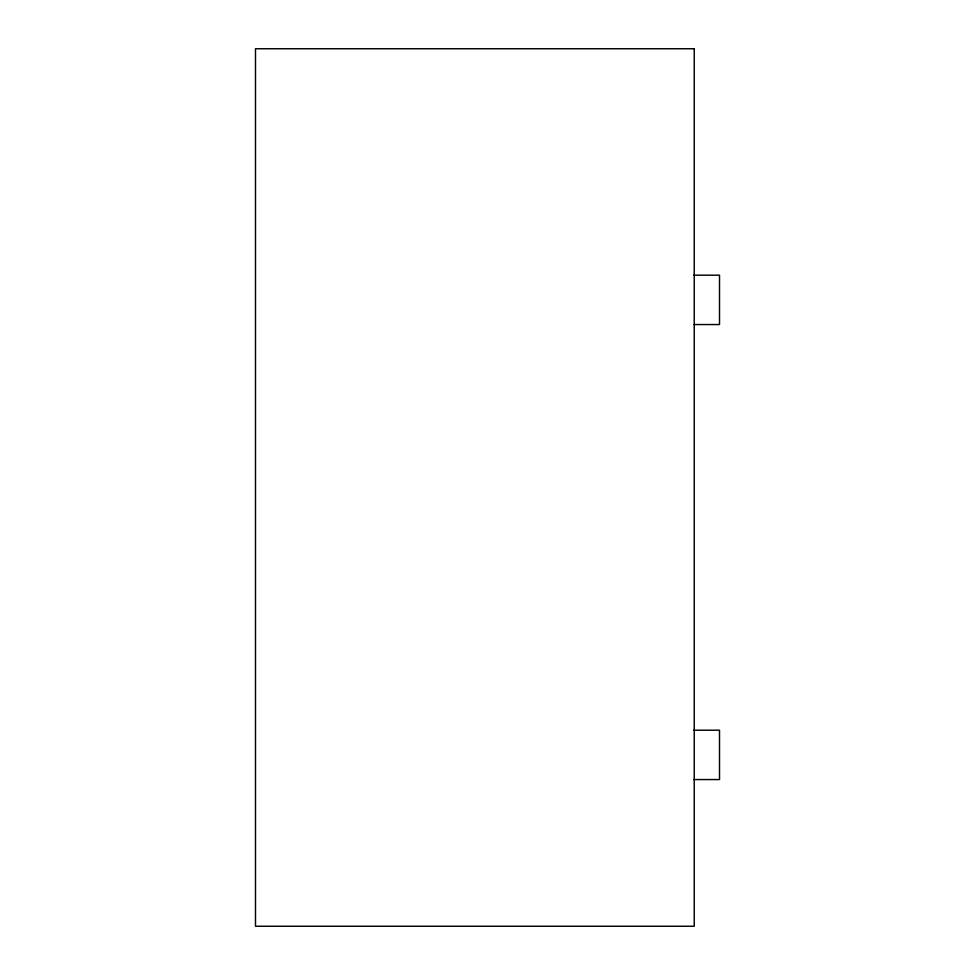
<?xml version="1.0" encoding="UTF-8"?>
<svg xmlns="http://www.w3.org/2000/svg" width="975" height="975" viewBox="0 0 975 975"><rect width="100%" height="100%" fill="white"/><g stroke="black" fill="none" stroke-linecap="round" stroke-linejoin="round"><path stroke-width="1.46" d="M693.7 275.182L719.513 275.182L719.513 324.541L693.7 324.541M693.7 730.202L719.513 730.202L719.513 779.561L693.7 779.561M694.237 48.75L255.487 48.75L255.487 926.25L694.237 926.25L694.237 48.75"/></g></svg>
